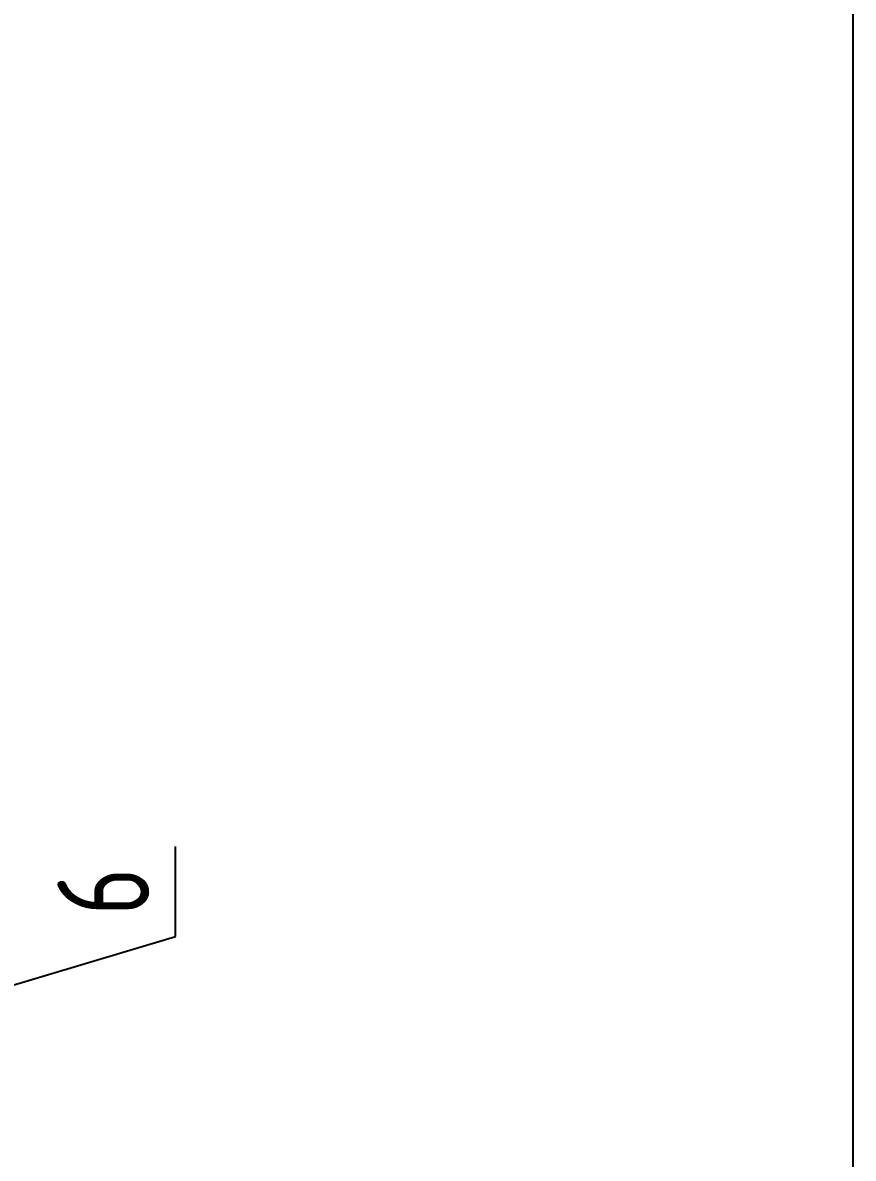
# Model space of a CAD drawing. Extents: x -207922 to -189609, y 24831 to 30124.
# Drawn here: x -207214.3 to -207151, y 29439.4 to 29526 of the extents above; entities that cross this region are included whole.
import ezdxf

# ---------------------------------------------------------------- set-up
doc = ezdxf.new("R2010")
doc.units = 0
doc.header["$LTSCALE"] = 8
doc.layers.get('0').update_dxf_attribs({"linetype": 'CONTINUOUS'})
doc.layers.get('DEFPOINTS').update_dxf_attribs({"linetype": 'CONTINUOUS'})
doc.layers.add('MARCHIO', color=7, linetype='CONTINUOUS')
doc.styles.add('GEN1', font='geniso.shx', dxfattribs={"width": 0.8})
doc.dimstyles.new('LE2', dxfattribs={"dimscale": 2, "dimtxt": 3.5, "dimasz": 3, "dimexe": 0.5, "dimexo": 0.5, "dimgap": 1, "dimtad": 1, "dimdec": 1, "dimrnd": 0.05, "dimzin": 12, "dimtxsty": 'GEN1', "dimblk": 'DOTSMALL', "dimcen": -3, "dimclrd": 1, "dimclre": 1, "dimclrt": 2, "dimadec": 1, "dimazin": 0, "dimtfac": 1, "dimtdec": 1, "dimtmove": 0, "dimatfit": 3, "dimldrblk": 'DOTSMALL', "dimfxl": 1, "dimtvp": 4, "dimtolj": 1, "dimtzin": 12, "dimarcsym": 0})

# ---------------------------------------------------------------- blocks, each defined once
blk = doc.blocks.new('_DotSmall')
at = {"color": 0, "const_width": 0.5}
blk.add_lwpolyline([(-0.0625, 0, 1), (0.0625, 0, 1)], format="xyb", close=True, dxfattribs=at)
blk = doc.blocks.new('*D76')
at = {"color": 1, "lineweight": -2, "ltscale": 0.2, "transparency": 16777216}
for p, q in [((-207202.658, 29456.321), (-207202.658, 29463.174)), ((-207217.158, 29451.971), (-207202.658, 29456.321)), ((-207237.552, 29454.971), (-207216.158, 29454.971)), ((-207217.158, 29454.971), (-207217.158, 29448.971)), ((-207237.552, 29448.971), (-207216.158, 29448.971))]:
    blk.add_line(p, q, dxfattribs=at)
at = {"layer": 'DEFPOINTS', "color": 0, "ltscale": 0.2, "transparency": 16777216}
for p in [(-207238.552, 29454.971), (-207238.552, 29448.971), (-207217.158, 29448.971)]:
    blk.add_point(p, dxfattribs=at)
at = {"color": 1, "lineweight": -2, "ltscale": 0.2, "transparency": 16777216, "xscale": 6, "yscale": 6, "zscale": 6}
for p, rotation in [((-207217.158, 29454.971), 90), ((-207217.158, 29448.971), 270)]:
    blk.add_blockref('_DotSmall', p, dxfattribs=dict(at, rotation=rotation))
at = {"color": 2, "ltscale": 0.2, "transparency": 16777216, "insert": (-207208.158, 29459.748), "char_height": 7, "attachment_point": 5, "rotation": 90, "style": 'GEN1'}
blk.add_mtext('\\A1;6', dxfattribs=at)

msp = doc.modelspace()

# ---------------------------------------------------------------- linework, layer by layer
at = {"layer": 'MARCHIO'}
msp.add_lwpolyline([(-207447.969, 29676.656), (-207447.969, 29256.656), (-207150.969, 29256.656), (-207150.969, 29676.656)], close=True, dxfattribs=at)

# ---------------------------------------------------------------- dimensions: what is measured, and where the dimension line sits
at = {"ltscale": 0.2}
dim = msp.add_linear_dim(base=(-207217.158, 29448.971), p1=(-207238.552, 29454.971), p2=(-207238.552, 29448.971), angle=270, dimstyle='LE2', override={"dimtmove": 1}, dxfattribs=at)
dim.commit()
dim.dimension.update_dxf_attribs({"geometry": '*D76', "text_midpoint": (-207208.158, 29458.321)})

doc.saveas('drawing.dxf')
